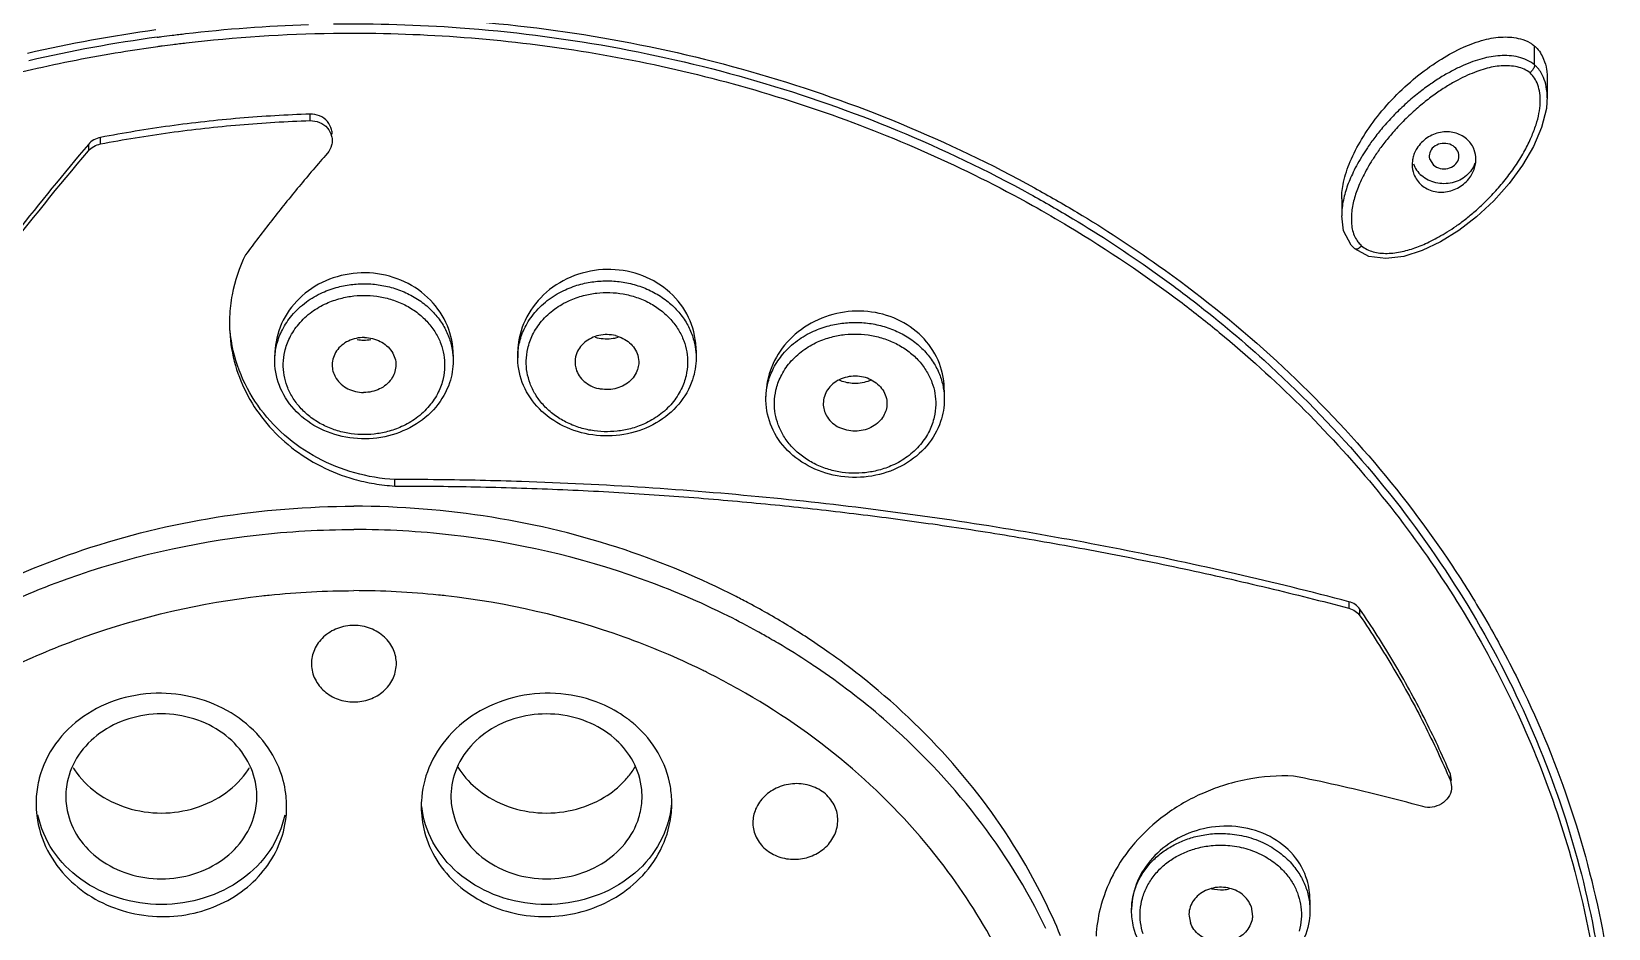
# Model space of a CAD drawing. Extents: x -1802 to -1505, y -7177 to -6757.
# Drawn here: x -1729.84 to -1692.71, y -6921.4 to -6900.28 of the extents above; entities that cross this region are included whole.
import ezdxf

# ---------------------------------------------------------------- set-up
doc = ezdxf.new("R2010")
doc.units = 0
doc.header["$LTSCALE"] = 5
doc.header["$MEASUREMENT"] = 0
doc.layers.add('DWG', color=7, linetype='CONTINUOUS')

msp = doc.modelspace()

# ---------------------------------------------------------------- linework, layer by layer
at = {"layer": 'DWG'}
for p, q in [((-1694.446, -6901.069), (-1694.446, -6900.626)), ((-1694.148, -6901.41), (-1694.148, -6901.845)), ((-1694.148, -6901.845), (-1694.148, -6901.808)), ((-1723.278, -6902.381), (-1723.278, -6902.228)), ((-1728.498, -6902.94), (-1728.498, -6903.094)), ((-1728.213, -6902.93), (-1728.213, -6902.777)), ((-1696.919, -6903.282), (-1696.825, -6903.43)), ((-1698.988, -6904.221), (-1698.988, -6904.624)), ((-1698.942, -6904.979), (-1698.988, -6904.624)), ((-1698.767, -6905.312), (-1698.942, -6904.979)), ((-1698.678, -6905.403), (-1698.767, -6905.312)), ((-1698.348, -6905.581), (-1698.678, -6905.403)), ((-1697.949, -6905.631), (-1698.348, -6905.581)), ((-1718.389, -6907.857), (-1718.389, -6907.966)), ((-1714.189, -6907.788), (-1714.189, -6907.966)), ((-1724.109, -6908.036), (-1724.109, -6907.902)), ((-1719.909, -6907.899), (-1719.909, -6908.034)), ((-1718.389, -6907.968), (-1718.389, -6907.964)), ((-1712.545, -6908.945), (-1712.545, -6908.865)), ((-1708.345, -6908.728), (-1708.345, -6908.943)), ((-1721.283, -6910.984), (-1721.283, -6910.832)), ((-1698.818, -6913.708), (-1698.818, -6913.861)), ((-1698.559, -6914.038), (-1698.559, -6913.885)), ((-1696.399, -6917.916), (-1696.429, -6917.765)), ((-1696.429, -6917.919), (-1696.429, -6917.765)), ((-1696.429, -6917.919), (-1696.399, -6918.069)), ((-1701.119, -6920.885), (-1701.087, -6921.121)), ((-1699.735, -6920.728), (-1699.735, -6920.977)), ((-1703.935, -6920.978), (-1703.935, -6920.96)), ((-1702.583, -6921.111), (-1702.551, -6921.271))]:
    msp.add_line(p, q, dxfattribs=at)
msp.add_lwpolyline([(-1694.148, -6901.807), (-1694.166, -6902.095), (-1694.281, -6902.541), (-1694.471, -6902.989), (-1694.728, -6903.431), (-1695.043, -6903.861), (-1695.407, -6904.27), (-1695.81, -6904.645), (-1696.233, -6904.969), (-1696.661, -6905.234), (-1697.09, -6905.44), (-1697.522, -6905.578), (-1697.949, -6905.631)], dxfattribs=at)
for points, start_tangent, end_tangent in [([(-1784.746, -6916.717), (-1784.127, -6909.017), (-1781.977, -6900.568), (-1778.335, -6892.513), (-1773.29, -6885.057), (-1766.962, -6878.385), (-1759.495, -6872.662), (-1751.065, -6868.035), (-1741.876, -6864.631), (-1732.169, -6862.551), (-1722.198, -6861.855), (-1712.229, -6862.564), (-1702.525, -6864.658), (-1693.342, -6868.074), (-1684.921, -6872.712), (-1677.464, -6878.446), (-1671.148, -6885.126), (-1666.116, -6892.589), (-1662.488, -6900.648), (-1660.352, -6909.1), (-1659.747, -6916.717)], (0.000108, 1), (0.000114, -1)), ([(-1783.66, -6906.704), (-1781.688, -6900.054), (-1777.934, -6892.236), (-1772.81, -6885.021), (-1766.441, -6878.587), (-1758.983, -6873.092), (-1750.621, -6868.67), (-1741.56, -6865.432), (-1732.024, -6863.457), (-1722.246, -6862.793)], (0.213985, 0.976837), (1, 0)), ([(-1660.864, -6906.568), (-1662.805, -6900.054), (-1666.559, -6892.236), (-1671.683, -6885.021), (-1678.052, -6878.587), (-1685.51, -6873.092), (-1693.872, -6868.67), (-1702.933, -6865.432), (-1712.469, -6863.457), (-1722.246, -6862.793)], (-0.216879, 0.976199), (-1, 0)), ([(-1670.129, -6901.434), (-1672.284, -6897.611), (-1677.416, -6890.834), (-1683.77, -6884.878), (-1691.174, -6879.906), (-1699.426, -6876.053), (-1708.3, -6873.424), (-1717.555, -6872.092), (-1726.938, -6872.092), (-1731.035, -6872.514)], (-0.449185, 0.893439), (-0.990997, -0.133888)), ([(-1730.93, -6873.51), (-1726.014, -6873.035), (-1720.99, -6872.938), (-1715.976, -6873.23), (-1711.013, -6873.908), (-1706.141, -6874.967), (-1701.398, -6876.399), (-1696.823, -6878.192), (-1692.453, -6880.332), (-1688.322, -6882.801), (-1684.465, -6885.579), (-1680.912, -6888.645), (-1677.692, -6891.973), (-1674.83, -6895.536), (-1672.35, -6899.307), (-1670.272, -6903.254), (-1668.612, -6907.346), (-1667.385, -6911.55), (-1666.826, -6914.31)], (0.990954, 0.134202), (0.165725, -0.986172)), ([(-1722.727, -6900.105), (-1719.746, -6900.193), (-1716.209, -6900.638), (-1712.76, -6901.449), (-1709.45, -6902.611), (-1706.326, -6904.11), (-1705.316, -6904.691)], (0.999902, 0.014005), (0.856883, -0.515511)), ([(-1722.253, -6899.929), (-1719.729, -6900.021), (-1716.168, -6900.469), (-1712.696, -6901.285), (-1709.363, -6902.456), (-1706.218, -6903.965), (-1705.221, -6904.539)], (1, 0.000182), (0.857253, -0.514895)), ([(-1726.908, -6900.245), (-1729.93, -6900.798)], (-0.990792, -0.135394), (-0.974504, -0.224371)), ([(-1726.877, -6900.416), (-1729.898, -6900.969)], (-0.990792, -0.135394), (-0.974373, -0.224937)), ([(-1726.877, -6900.416), (-1726.772, -6900.402)], (0.990792, 0.135394), (0.991208, 0.132315)), ([(-1726.772, -6900.402), (-1726.527, -6900.37)], (0.991208, 0.132315), (0.992144, 0.1251)), ([(-1726.527, -6900.37), (-1726.215, -6900.332)], (0.992144, 0.1251), (0.993259, 0.115918)), ([(-1726.215, -6900.332), (-1723.319, -6900.118)], (0.993259, 0.115918), (0.99951, 0.031287)), ([(-1726.198, -6900.55), (-1722.73, -6900.324)], (0.99327, 0.115819), (0.9999, 0.014154)), ([(-1722.73, -6900.324), (-1722.246, -6900.321)], (0.9999, 0.014154), (1, 0)), ([(-1722.246, -6900.321), (-1716.725, -6900.771), (-1711.312, -6902.134), (-1706.27, -6904.376), (-1705.411, -6904.873)], (1, 0), (0.857628, -0.514271)), ([(-1697.687, -6901.767), (-1697.172, -6901.306), (-1696.64, -6900.93), (-1696.121, -6900.654), (-1695.635, -6900.479), (-1695.188, -6900.412)], (0.706592, 0.707621), (0.99949, 0.031927)), ([(-1695.188, -6900.412), (-1694.779, -6900.456), (-1694.552, -6900.55)], (0.99949, 0.031927), (0.861733, -0.507362)), ([(-1729.838, -6901.178), (-1727.733, -6900.765), (-1726.863, -6900.634)], (0.97461, 0.223907), (0.990792, 0.135391)), ([(-1726.863, -6900.634), (-1726.759, -6900.62)], (0.990792, 0.135391), (0.991206, 0.132327)), ([(-1726.759, -6900.62), (-1726.513, -6900.588)], (0.991206, 0.132327), (0.992147, 0.125078)), ([(-1726.513, -6900.588), (-1726.198, -6900.55)], (0.992147, 0.125078), (0.99327, 0.115819)), ([(-1694.552, -6900.55), (-1694.491, -6900.59)], (0.861733, -0.507362), (0.809312, -0.587379)), ([(-1694.491, -6900.59), (-1694.446, -6900.626)], (0.809312, -0.587379), (0.75715, -0.653241)), ([(-1694.446, -6900.626), (-1694.416, -6900.653)], (0.75715, -0.653241), (0.716003, -0.698097)), ([(-1694.416, -6900.653), (-1694.232, -6900.934)], (0.716003, -0.698097), (0.378904, -0.925436)), ([(-1751.557, -6922.89), (-1750.76, -6919.247), (-1748.851, -6914.776), (-1745.993, -6910.672), (-1742.345, -6907.142), (-1738.029, -6904.27), (-1733.089, -6902.102), (-1729.838, -6901.178)], (0.131144, 0.991363), (0.97461, 0.223907)), ([(-1696.128, -6901.085), (-1696.372, -6901.202), (-1696.627, -6901.345), (-1696.892, -6901.518), (-1697.173, -6901.726), (-1697.463, -6901.971), (-1697.744, -6902.24), (-1697.996, -6902.514)], (-0.91483, -0.403838), (-0.6538, -0.756667)), ([(-1695.231, -6901.092), (-1695.419, -6901.116), (-1695.607, -6901.159), (-1695.807, -6901.225), (-1696.024, -6901.314), (-1696.255, -6901.427)], (-0.997627, -0.068853), (-0.884683, -0.466192)), ([(-1695.26, -6900.852), (-1695.472, -6900.876), (-1695.68, -6900.922), (-1695.897, -6900.992), (-1696.128, -6901.085)], (-0.998283, -0.058567), (-0.91483, -0.403838)), ([(-1695.041, -6900.853), (-1695.26, -6900.852)], (-0.997428, 0.071677), (-0.998283, -0.058567)), ([(-1694.853, -6901.117), (-1695.038, -6901.091), (-1695.231, -6901.092)], (-0.974718, 0.223439), (-0.997627, -0.068853)), ([(-1694.824, -6900.885), (-1695.041, -6900.853)], (-0.972549, 0.232697), (-0.997428, 0.071677)), ([(-1694.552, -6901.259), (-1694.691, -6901.171), (-1694.853, -6901.117)], (-0.757525, 0.652807), (-0.974718, 0.223439)), ([(-1694.625, -6900.954), (-1694.824, -6900.885)], (-0.903774, 0.42801), (-0.972549, 0.232697)), ([(-1694.446, -6901.07), (-1694.625, -6900.954)], (-0.757521, 0.65281), (-0.903774, 0.42801)), ([(-1694.497, -6901.192), (-1694.552, -6901.259)], (-0.567243, -0.82355), (-0.691493, -0.722384)), ([(-1694.446, -6901.07), (-1694.459, -6901.124), (-1694.497, -6901.192)], (0.000321, -1), (-0.567243, -0.82355)), ([(-1694.39, -6901.123), (-1694.446, -6901.07)], (-0.682505, 0.730881), (-0.756813, 0.653632)), ([(-1694.31, -6901.225), (-1694.39, -6901.123)], (-0.549417, 0.835548), (-0.682505, 0.730881)), ([(-1694.232, -6900.934), (-1694.165, -6901.178)], (0.378904, -0.925436), (0.156568, -0.987667)), ([(-1694.165, -6901.178), (-1694.15, -6901.317)], (0.156568, -0.987667), (0.056071, -0.998427)), ([(-1696.255, -6901.427), (-1696.498, -6901.565), (-1696.752, -6901.732), (-1697.021, -6901.933), (-1697.301, -6902.171), (-1697.572, -6902.432)], (-0.884683, -0.466192), (-0.697695, -0.716395)), ([(-1694.448, -6901.38), (-1694.552, -6901.259)], (-0.546152, 0.837686), (-0.756798, 0.653649)), ([(-1694.313, -6901.959), (-1694.325, -6901.731), (-1694.372, -6901.535), (-1694.448, -6901.38)], (0.032715, 0.999465), (-0.546152, 0.837686)), ([(-1694.218, -6901.413), (-1694.31, -6901.225)], (-0.338674, 0.940904), (-0.549417, 0.835548)), ([(-1694.148, -6901.808), (-1694.162, -6901.639), (-1694.218, -6901.413)], (-0.023873, 0.999715), (-0.338674, 0.940904)), ([(-1694.15, -6901.317), (-1694.148, -6901.41)], (0.056071, -0.998427), (-0.002481, -0.999997)), ([(-1698.148, -6902.285), (-1697.687, -6901.767)], (0.617893, 0.786262), (0.706592, 0.707621)), ([(-1723.278, -6902.228), (-1724.935, -6902.325), (-1726.582, -6902.508), (-1728.213, -6902.777)], (-0.999476, -0.032357), (-0.982106, -0.188329)), ([(-1722.772, -6902.593), (-1722.871, -6902.402), (-1723.054, -6902.27), (-1723.278, -6902.228)], (-0.240987, 0.970528), (-0.999476, -0.032357)), ([(-1698.519, -6902.823), (-1698.148, -6902.285)], (0.51486, 0.857274), (0.617893, 0.786262)), ([(-1694.412, -6902.477), (-1694.342, -6902.21), (-1694.313, -6901.959)], (0.306734, 0.951795), (0.032715, 0.999465)), ([(-1728.213, -6902.93), (-1726.582, -6902.661), (-1724.935, -6902.478), (-1723.278, -6902.381)], (0.982106, 0.188329), (0.999476, 0.032357)), ([(-1723.278, -6902.381), (-1723.055, -6902.423), (-1722.871, -6902.555), (-1722.772, -6902.746), (-1722.759, -6902.852)], (0.999476, 0.032357), (0.000339, -1)), ([(-1722.759, -6902.699), (-1722.772, -6902.593)], (-0.000125, 1), (-0.240987, 0.970528)), ([(-1697.996, -6902.514), (-1698.21, -6902.778), (-1698.384, -6903.02), (-1698.506, -6903.21)], (-0.6538, -0.756667), (-0.520575, -0.853816)), ([(-1697.815, -6902.698), (-1698.022, -6902.954), (-1698.189, -6903.188)], (-0.651691, -0.758485), (-0.556945, -0.830549)), ([(-1697.915, -6905.506), (-1697.739, -6905.493), (-1697.563, -6905.463), (-1697.39, -6905.419), (-1697.222, -6905.363), (-1697.055, -6905.295), (-1696.882, -6905.214), (-1696.699, -6905.117), (-1696.503, -6905.001), (-1696.293, -6904.863), (-1696.074, -6904.701), (-1695.846, -6904.514), (-1695.608, -6904.294), (-1695.359, -6904.034), (-1695.11, -6903.738), (-1694.875, -6903.414), (-1694.675, -6903.082), (-1694.521, -6902.766), (-1694.412, -6902.477)], (0.999772, 0.021371), (0.306734, 0.951795)), ([(-1697.572, -6902.432), (-1697.815, -6902.698)], (-0.697695, -0.716395), (-0.651691, -0.758485)), ([(-1696.329, -6902.667), (-1696.663, -6902.658), (-1696.979, -6902.788)], (-0.969206, 0.246253), (-0.828222, -0.5604)), ([(-1696.185, -6902.72), (-1696.329, -6902.667)], (-0.894502, 0.447065), (-0.969206, 0.246253)), ([(-1728.498, -6902.94), (-1730.194, -6905.021), (-1731.792, -6907.146), (-1733.289, -6909.314), (-1734.684, -6911.523), (-1734.848, -6911.797)], (-0.646668, -0.762772), (-0.511577, -0.859237)), ([(-1728.213, -6902.777), (-1728.371, -6902.835), (-1728.498, -6902.94)], (-0.982106, -0.188329), (-0.646668, -0.762772)), ([(-1728.498, -6903.094), (-1728.371, -6902.988), (-1728.213, -6902.93)], (0.646737, 0.762713), (0.982106, 0.188329)), ([(-1722.772, -6902.959), (-1722.872, -6903.15)], (-0.241136, -0.970491), (-0.658405, -0.752664)), ([(-1722.759, -6902.852), (-1722.772, -6902.959)], (0.000339, -1), (-0.241136, -0.970491)), ([(-1698.787, -6903.344), (-1698.519, -6902.823)], (0.389923, 0.920847), (0.51486, 0.857274)), ([(-1697.216, -6903.034), (-1697.278, -6903.155)], (-0.528116, -0.849172), (-0.369779, -0.92912)), ([(-1696.979, -6902.788), (-1697.216, -6903.034)], (-0.828222, -0.5604), (-0.528116, -0.849172)), ([(-1696.668, -6902.926), (-1696.825, -6903.004), (-1696.915, -6903.139), (-1696.919, -6903.282)], (-0.974145, -0.225922), (0.244298, -0.9697)), ([(-1696.331, -6903.004), (-1696.488, -6902.926), (-1696.668, -6902.926)], (-0.757141, 0.653252), (-0.974145, -0.225922)), ([(-1696.24, -6903.294), (-1696.241, -6903.139), (-1696.331, -6903.004)], (0.290103, 0.956995), (-0.757141, 0.653252)), ([(-1696.048, -6902.811), (-1696.185, -6902.72)], (-0.757141, 0.653252), (-0.894502, 0.447065)), ([(-1695.879, -6903.042), (-1696.048, -6902.811)], (-0.39274, 0.91965), (-0.757141, 0.653252)), ([(-1695.829, -6903.294), (-1695.87, -6903.065), (-1695.879, -6903.042)], (-0.000887, 1), (-0.39274, 0.91965)), ([(-1739.25, -6921.039), (-1738.5, -6919.16), (-1737.671, -6917.287), (-1736.769, -6915.433), (-1735.802, -6913.61), (-1734.755, -6911.793), (-1733.575, -6909.904), (-1732.198, -6907.869), (-1730.54, -6905.619), (-1728.498, -6903.094)], (0.353626, 0.935387), (0.646737, 0.762713)), ([(-1722.872, -6903.15), (-1723.539, -6903.933), (-1724.181, -6904.73), (-1724.798, -6905.541)], (-0.658405, -0.752664), (-0.594536, -0.804069)), ([(-1698.945, -6903.833), (-1698.787, -6903.344)], (0.208515, 0.978019), (0.389923, 0.920847)), ([(-1698.506, -6903.21), (-1698.525, -6903.243), (-1698.642, -6903.449)], (-0.520575, -0.853816), (-0.469837, -0.882753)), ([(-1698.324, -6903.402), (-1698.436, -6903.601)], (-0.511776, -0.859119), (-0.467957, -0.883751)), ([(-1698.189, -6903.188), (-1698.324, -6903.402)], (-0.556945, -0.830549), (-0.511776, -0.859119)), ([(-1697.324, -6903.341), (-1697.328, -6903.415)], (-0.109472, -0.99399), (0.001063, -0.999999)), ([(-1697.328, -6903.415), (-1697.286, -6903.646), (-1697.109, -6903.898)], (0.001063, -0.999999), (0.757141, -0.653252)), ([(-1697.311, -6903.261), (-1697.324, -6903.341)], (-0.22514, -0.974326), (-0.109472, -0.99399)), ([(-1697.278, -6903.155), (-1697.311, -6903.261)], (-0.369779, -0.92912), (-0.22514, -0.974326)), ([(-1697.3, -6903.395), (-1697.109, -6903.675)], (0.312548, -0.949902), (0.757141, -0.653252)), ([(-1697.109, -6903.898), (-1696.83, -6904.041), (-1696.5, -6904.052), (-1696.187, -6903.926), (-1695.946, -6903.685), (-1695.844, -6903.437)], (0.757141, -0.653252), (0.209537, 0.977801)), ([(-1696.825, -6903.43), (-1696.668, -6903.508), (-1696.488, -6903.508), (-1696.331, -6903.43), (-1696.24, -6903.294)], (0.757141, -0.653252), (0.290103, 0.956995)), ([(-1695.854, -6903.385), (-1696.048, -6903.675), (-1696.384, -6903.843), (-1696.773, -6903.843)], (-0.294208, -0.955741), (-0.973856, 0.227167)), ([(-1695.844, -6903.437), (-1695.833, -6903.375)], (0.209537, 0.977801), (0.119757, 0.992803)), ([(-1695.833, -6903.375), (-1695.829, -6903.294)], (0.119757, 0.992803), (-0.000887, 1)), ([(-1698.642, -6903.449), (-1698.737, -6903.639), (-1698.815, -6903.816), (-1698.878, -6903.989), (-1698.929, -6904.163), (-1698.965, -6904.342), (-1698.986, -6904.525), (-1698.988, -6904.62)], (-0.469837, -0.882753), (-0.000163, -1)), ([(-1698.436, -6903.601), (-1698.527, -6903.783), (-1698.6, -6903.952), (-1698.659, -6904.115), (-1698.706, -6904.276), (-1698.74, -6904.441)], (-0.467957, -0.883751), (-0.156983, -0.987601)), ([(-1696.773, -6903.843), (-1697.109, -6903.675)], (-0.973856, 0.227167), (-0.757141, 0.653252)), ([(-1698.988, -6904.221), (-1698.945, -6903.833)], (0.000134, 1), (0.208515, 0.978019)), ([(-1705.221, -6904.539), (-1703.307, -6905.79), (-1700.672, -6907.904), (-1698.351, -6910.277), (-1696.379, -6912.874), (-1695.629, -6914.078)], (0.857253, -0.514895), (0.503989, -0.86371)), ([(-1698.74, -6904.441), (-1698.758, -6904.608), (-1698.758, -6904.774)], (-0.156983, -0.987601), (0.057572, -0.998341)), ([(-1705.411, -6904.873), (-1702.747, -6906.674)], (0.857628, -0.514271), (0.796175, -0.605067)), ([(-1705.316, -6904.691), (-1703.434, -6905.923), (-1702.568, -6906.562)], (0.856883, -0.515511), (0.793151, -0.609026)), ([(-1698.758, -6904.774), (-1698.738, -6904.934)], (0.057572, -0.998341), (0.201434, -0.979502)), ([(-1698.738, -6904.934), (-1698.693, -6905.082), (-1698.622, -6905.212)], (0.201434, -0.979502), (0.573753, -0.819028)), ([(-1698.622, -6905.212), (-1698.555, -6905.293)], (0.573753, -0.819028), (0.700809, -0.713349)), ([(-1698.555, -6905.293), (-1698.519, -6905.327)], (0.700809, -0.713349), (0.757292, -0.653077)), ([(-1724.798, -6905.541), (-1725.114, -6906.482), (-1725.174, -6907.001)], (-0.442959, -0.896542), (-0.041676, -0.999131)), ([(-1698.674, -6905.394), (-1698.601, -6905.392), (-1698.519, -6905.327)], (0.916992, -0.398905), (0.704571, 0.709634)), ([(-1698.519, -6905.327), (-1698.39, -6905.413)], (0.757127, -0.653267), (0.889535, -0.456866)), ([(-1698.39, -6905.413), (-1698.247, -6905.469), (-1698.086, -6905.499), (-1697.915, -6905.506)], (0.889535, -0.456866), (0.999772, 0.021371)), ([(-1719.911, -6907.814), (-1720.081, -6907.132), (-1720.511, -6906.544), (-1721.139, -6906.139), (-1721.882, -6905.968), (-1722.641, -6906.055), (-1723.318, -6906.387), (-1723.821, -6906.924), (-1724.081, -6907.588), (-1724.109, -6907.906)], (-0.048162, 0.99884), (0.002537, -0.999997)), ([(-1714.189, -6907.789), (-1714.197, -6907.621), (-1714.407, -6906.933), (-1714.874, -6906.369), (-1715.532, -6906.004), (-1716.292, -6905.886), (-1717.053, -6906.031), (-1717.712, -6906.422), (-1718.177, -6907.004), (-1718.38, -6907.675)], (0.001435, 0.999999), (-0.101816, -0.994803)), ([(-1723.708, -6906.969), (-1723.367, -6906.651), (-1722.987, -6906.43), (-1722.621, -6906.3), (-1722.275, -6906.236), (-1721.936, -6906.223), (-1721.587, -6906.259), (-1721.237, -6906.349), (-1720.903, -6906.494), (-1720.601, -6906.689), (-1720.346, -6906.928), (-1720.147, -6907.196), (-1720.01, -6907.48), (-1719.932, -6907.768), (-1719.909, -6908.033)], (0.644127, 0.764918), (0.000732, -1)), ([(-1717.988, -6906.901), (-1717.647, -6906.583), (-1717.267, -6906.362), (-1716.901, -6906.232), (-1716.555, -6906.168), (-1716.216, -6906.155), (-1715.867, -6906.191), (-1715.517, -6906.281), (-1715.183, -6906.426), (-1714.881, -6906.622), (-1714.626, -6906.86), (-1714.427, -6907.128), (-1714.29, -6907.412), (-1714.212, -6907.7), (-1714.189, -6907.965)], (0.644127, 0.764918), (0.000732, -1)), ([(-1723.547, -6907.171), (-1723.238, -6906.884), (-1722.894, -6906.684), (-1722.563, -6906.567), (-1722.25, -6906.509), (-1721.943, -6906.497), (-1721.627, -6906.529), (-1721.311, -6906.61), (-1721.008, -6906.741), (-1720.735, -6906.919), (-1720.505, -6907.134), (-1720.325, -6907.377), (-1720.2, -6907.633), (-1720.13, -6907.894), (-1720.11, -6908.164)], (0.644127, 0.764918), (-0.020434, -0.999791)), ([(-1717.827, -6907.103), (-1717.518, -6906.816), (-1717.174, -6906.616), (-1716.843, -6906.499), (-1716.53, -6906.441), (-1716.223, -6906.429), (-1715.907, -6906.461), (-1715.591, -6906.542), (-1715.288, -6906.673), (-1715.015, -6906.851), (-1714.785, -6907.066), (-1714.605, -6907.309), (-1714.48, -6907.565), (-1714.41, -6907.826), (-1714.39, -6908.096)], (0.644127, 0.764918), (-0.020434, -0.999791)), ([(-1702.747, -6906.674), (-1701.869, -6907.369), (-1698.234, -6910.988), (-1695.399, -6915.224), (-1693.549, -6919.877), (-1692.935, -6922.9)], (0.796175, -0.605067), (0.130645, -0.991429)), ([(-1702.568, -6906.562), (-1700.816, -6908.023), (-1698.512, -6910.38), (-1696.553, -6912.96), (-1694.969, -6915.724), (-1693.782, -6918.634), (-1693.011, -6921.645), (-1692.817, -6922.9)], (0.793151, -0.609026), (0.124074, -0.992273)), ([(-1725.174, -6907.001), (-1725.177, -6907.157)], (-0.041676, -0.999131), (0.001918, -0.999998)), ([(-1724.058, -6907.636), (-1723.932, -6907.305), (-1723.708, -6906.969)], (0.252254, 0.967661), (0.644127, 0.764918)), ([(-1718.343, -6907.588), (-1718.217, -6907.247), (-1717.988, -6906.901)], (0.239896, 0.970799), (0.644127, 0.764918)), ([(-1718.153, -6907.747), (-1718.039, -6907.428), (-1717.827, -6907.103)], (0.22438, 0.974502), (0.644127, 0.764918)), ([(-1708.345, -6908.728), (-1708.35, -6908.592), (-1708.529, -6907.944), (-1708.94, -6907.4), (-1709.533, -6907.028), (-1710.237, -6906.869), (-1710.968, -6906.944), (-1711.637, -6907.247), (-1712.161, -6907.74), (-1712.466, -6908.339), (-1712.545, -6908.866)], (0.000459, 1), (-0.000048, -1)), ([(-1712.144, -6907.878), (-1711.803, -6907.56), (-1711.423, -6907.339), (-1711.057, -6907.21), (-1710.711, -6907.146), (-1710.372, -6907.132), (-1710.023, -6907.168), (-1709.673, -6907.258), (-1709.339, -6907.403), (-1709.037, -6907.599), (-1708.782, -6907.837), (-1708.583, -6908.105), (-1708.446, -6908.389), (-1708.368, -6908.677), (-1708.345, -6908.942)], (0.644127, 0.764918), (0.000732, -1)), ([(-1725.177, -6907.157), (-1725.171, -6907.351), (-1725.036, -6908.144), (-1724.742, -6908.863), (-1724.3, -6909.511), (-1723.717, -6910.074), (-1723.021, -6910.518), (-1722.246, -6910.821)], (0.001918, -0.999998), (0.961736, -0.273978)), ([(-1721.283, -6910.832), (-1722.227, -6910.674), (-1723.104, -6910.323), (-1723.885, -6909.783), (-1724.512, -6909.084), (-1724.948, -6908.257), (-1725.162, -6907.325)], (-0.998278, 0.058663), (-0.091899, 0.995768)), ([(-1723.873, -6907.815), (-1723.759, -6907.496), (-1723.547, -6907.171)], (0.22438, 0.974502), (0.644127, 0.764918)), ([(-1722.001, -6907.488), (-1722.377, -6907.571), (-1722.655, -6907.805), (-1722.759, -6908.128), (-1722.758, -6908.172)], (-0.999954, 0.009566), (0.070423, -0.997517)), ([(-1722.001, -6907.488), (-1721.627, -6907.578), (-1721.356, -6907.817), (-1721.259, -6908.142), (-1721.261, -6908.172)], (0.999954, -0.009566), (-0.069792, -0.997562)), ([(-1716.088, -6907.443), (-1716.477, -6907.44), (-1716.815, -6907.605), (-1717.012, -6907.893), (-1717.037, -6908.106)], (-0.97239, 0.23336), (0.067438, -0.997723)), ([(-1716.514, -6907.499), (-1716.559, -6907.487)], (-0.97239, 0.23336), (-0.959548, 0.281545)), ([(-1716.142, -6907.514), (-1716.514, -6907.499)], (-0.988334, -0.152303), (-0.97239, 0.23336)), ([(-1716.026, -6907.489), (-1716.142, -6907.514)], (-0.961474, -0.274895), (-0.988334, -0.152303)), ([(-1716.088, -6907.443), (-1715.754, -6907.614), (-1715.563, -6907.905), (-1715.541, -6908.106)], (0.97239, -0.23336), (-0.06773, -0.997704)), ([(-1711.982, -6908.08), (-1711.673, -6907.793), (-1711.33, -6907.593), (-1710.999, -6907.476), (-1710.686, -6907.418), (-1710.379, -6907.406), (-1710.063, -6907.438), (-1709.747, -6907.52), (-1709.444, -6907.651), (-1709.171, -6907.828), (-1708.94, -6908.043), (-1708.761, -6908.286), (-1708.636, -6908.543), (-1708.566, -6908.803), (-1708.546, -6909.073)], (0.644127, 0.764918), (-0.020434, -0.999791)), ([(-1724.109, -6908.032), (-1724.107, -6907.941), (-1724.058, -6907.636)], (0.001164, 0.999999), (0.252254, 0.967661)), ([(-1723.818, -6908.636), (-1723.889, -6908.376), (-1723.909, -6908.106), (-1723.873, -6907.815)], (-0.348884, 0.937166), (0.22438, 0.974502)), ([(-1722.019, -6907.555), (-1722.17, -6907.542)], (-0.999954, 0.009566), (-0.986096, 0.166178)), ([(-1721.848, -6907.542), (-1722.019, -6907.555)], (-0.986046, -0.16647), (-0.999954, 0.009566)), ([(-1719.909, -6907.901), (-1719.911, -6907.814)], (0.001407, 0.999999), (-0.048162, 0.99884)), ([(-1718.389, -6907.964), (-1718.388, -6907.9), (-1718.343, -6907.588)], (0.001151, 0.999999), (0.239896, 0.970799)), ([(-1718.38, -6907.675), (-1718.389, -6907.86)], (-0.101816, -0.994803), (0.002324, -0.999997)), ([(-1718.098, -6908.568), (-1718.169, -6908.308), (-1718.189, -6908.038), (-1718.153, -6907.747)], (-0.348884, 0.937166), (0.22438, 0.974502)), ([(-1712.541, -6908.831), (-1712.49, -6908.531), (-1712.364, -6908.206), (-1712.144, -6907.878)], (0.071842, 0.997416), (0.644127, 0.764918)), ([(-1724.106, -6908.144), (-1724.109, -6908.032)], (-0.068703, 0.997637), (0.001914, 0.999998)), ([(-1720.849, -6909.567), (-1721.522, -6909.823), (-1722.253, -6909.861), (-1722.954, -6909.677), (-1723.539, -6909.295), (-1723.938, -6908.762), (-1724.106, -6908.144)], (-0.864553, -0.502542), (-0.068703, 0.997637)), ([(-1722.758, -6908.172), (-1722.663, -6908.452), (-1722.392, -6908.692), (-1722.018, -6908.782)], (0.070423, -0.997517), (0.999954, -0.009566)), ([(-1721.261, -6908.172), (-1721.364, -6908.465), (-1721.642, -6908.699), (-1722.018, -6908.782)], (-0.069792, -0.997562), (-0.999954, 0.009566)), ([(-1720.11, -6908.164), (-1720.146, -6908.454)], (-0.020434, -0.999791), (-0.22438, -0.974502)), ([(-1719.909, -6908.036), (-1719.995, -6908.554)], (-0.001914, -0.999998), (-0.318832, -0.947811)), ([(-1718.386, -6908.076), (-1718.389, -6907.964)], (-0.068703, 0.997637), (0.001914, 0.999998)), ([(-1715.129, -6909.499), (-1715.802, -6909.755), (-1716.533, -6909.793), (-1717.234, -6909.609), (-1717.819, -6909.227), (-1718.218, -6908.694), (-1718.386, -6908.076)], (-0.864553, -0.502542), (-0.068703, 0.997637)), ([(-1717.037, -6908.106), (-1717.016, -6908.228), (-1716.825, -6908.52), (-1716.49, -6908.69)], (0.067438, -0.997723), (0.97239, -0.23336)), ([(-1715.541, -6908.106), (-1715.567, -6908.24), (-1715.764, -6908.529), (-1716.102, -6908.693), (-1716.49, -6908.69)], (-0.06773, -0.997704), (-0.97239, 0.23336)), ([(-1714.39, -6908.096), (-1714.426, -6908.386)], (-0.020434, -0.999791), (-0.22438, -0.974502)), ([(-1714.189, -6907.968), (-1714.275, -6908.486)], (-0.001914, -0.999998), (-0.318832, -0.947811)), ([(-1712.309, -6908.725), (-1712.195, -6908.406), (-1711.982, -6908.08)], (0.22438, 0.974502), (0.644127, 0.764918)), ([(-1720.781, -6909.386), (-1721.125, -6909.586), (-1721.456, -6909.703), (-1721.769, -6909.761), (-1722.076, -6909.773), (-1722.391, -6909.741), (-1722.708, -6909.659), (-1723.01, -6909.528), (-1723.283, -6909.351), (-1723.514, -6909.136), (-1723.694, -6908.893), (-1723.818, -6908.636)], (-0.807173, -0.590316), (-0.348884, 0.937166)), ([(-1719.995, -6908.554), (-1720.319, -6909.126)], (-0.318832, -0.947811), (-0.644127, -0.764918)), ([(-1720.146, -6908.454), (-1720.259, -6908.773)], (-0.22438, -0.974502), (-0.44017, -0.897914)), ([(-1715.061, -6909.318), (-1715.405, -6909.518), (-1715.736, -6909.635), (-1716.049, -6909.693), (-1716.356, -6909.705), (-1716.671, -6909.673), (-1716.988, -6909.591), (-1717.29, -6909.46), (-1717.563, -6909.283), (-1717.794, -6909.068), (-1717.974, -6908.825), (-1718.098, -6908.568)], (-0.807173, -0.590316), (-0.348884, 0.937166)), ([(-1714.275, -6908.486), (-1714.599, -6909.058)], (-0.318832, -0.947811), (-0.644127, -0.764918)), ([(-1714.426, -6908.386), (-1714.539, -6908.705)], (-0.22438, -0.974502), (-0.44017, -0.897914)), ([(-1710.067, -6908.485), (-1710.441, -6908.397), (-1710.817, -6908.482), (-1711.093, -6908.718), (-1711.195, -6909.041), (-1711.194, -6909.081)], (-0.892992, 0.450073), (0.06939, -0.99759)), ([(-1710.512, -6908.567), (-1710.822, -6908.491)], (-0.997561, 0.069801), (-0.916145, 0.400848)), ([(-1710.145, -6908.521), (-1710.512, -6908.567)], (-0.948449, -0.316929), (-0.997561, 0.069801)), ([(-1710.074, -6908.494), (-1710.145, -6908.521)], (-0.918791, -0.394745), (-0.948449, -0.316929)), ([(-1710.067, -6908.485), (-1709.794, -6908.723), (-1709.695, -6909.047), (-1709.697, -6909.081)], (0.892992, -0.450073), (-0.070303, -0.997526)), ([(-1720.259, -6908.773), (-1720.472, -6909.098)], (-0.44017, -0.897914), (-0.644127, -0.764918)), ([(-1714.539, -6908.705), (-1714.752, -6909.03)], (-0.44017, -0.897914), (-0.644127, -0.764918)), ([(-1712.545, -6908.941), (-1712.541, -6908.831)], (0.001181, 0.999999), (0.071842, 0.997416)), ([(-1712.541, -6909.054), (-1712.545, -6908.941)], (-0.068703, 0.997637), (0.001914, 0.999998)), ([(-1712.254, -6909.545), (-1712.325, -6909.285), (-1712.345, -6909.015), (-1712.309, -6908.725)], (-0.348884, 0.937166), (0.22438, 0.974502)), ([(-1708.345, -6908.945), (-1708.431, -6909.463)], (-0.001914, -0.999998), (-0.318832, -0.947811)), ([(-1720.319, -6909.126), (-1720.849, -6909.567)], (-0.644127, -0.764918), (-0.864553, -0.502542)), ([(-1720.472, -6909.098), (-1720.781, -6909.386)], (-0.644127, -0.764918), (-0.807173, -0.590316)), ([(-1714.599, -6909.058), (-1715.129, -6909.499)], (-0.644127, -0.764918), (-0.864553, -0.502542)), ([(-1714.752, -6909.03), (-1715.061, -6909.318)], (-0.644127, -0.764918), (-0.807173, -0.590316)), ([(-1709.285, -6910.476), (-1709.957, -6910.732), (-1710.689, -6910.77), (-1711.39, -6910.586), (-1711.975, -6910.204), (-1712.374, -6909.672), (-1712.541, -6909.054)], (-0.864553, -0.502542), (-0.068703, 0.997637)), ([(-1711.194, -6909.081), (-1711.097, -6909.365), (-1710.824, -6909.603)], (0.06939, -0.99759), (0.892992, -0.450073)), ([(-1709.697, -6909.081), (-1709.798, -6909.37), (-1710.074, -6909.606), (-1710.449, -6909.691), (-1710.824, -6909.603)], (-0.070303, -0.997526), (-0.892992, 0.450073)), ([(-1708.582, -6909.363), (-1708.695, -6909.682)], (-0.22438, -0.974502), (-0.44017, -0.897914)), ([(-1708.546, -6909.073), (-1708.582, -6909.363)], (-0.020434, -0.999791), (-0.22438, -0.974502)), ([(-1709.217, -6910.295), (-1709.561, -6910.495), (-1709.892, -6910.612), (-1710.205, -6910.67), (-1710.512, -6910.682), (-1710.827, -6910.65), (-1711.144, -6910.568), (-1711.446, -6910.437), (-1711.719, -6910.26), (-1711.95, -6910.045), (-1712.13, -6909.802), (-1712.254, -6909.545)], (-0.807173, -0.590316), (-0.348884, 0.937166)), ([(-1708.695, -6909.682), (-1708.908, -6910.008)], (-0.44017, -0.897914), (-0.644127, -0.764918)), ([(-1708.431, -6909.463), (-1708.755, -6910.035)], (-0.318832, -0.947811), (-0.644127, -0.764918)), ([(-1708.755, -6910.035), (-1709.285, -6910.476)], (-0.644127, -0.764918), (-0.864553, -0.502542)), ([(-1708.908, -6910.008), (-1709.217, -6910.295)], (-0.644127, -0.764918), (-0.807173, -0.590316)), ([(-1722.246, -6910.821), (-1721.771, -6910.928), (-1721.283, -6910.984)], (0.961736, -0.273978), (0.998278, -0.058662)), ([(-1720.242, -6910.837), (-1721.283, -6910.832)], (-0.999941, 0.010884), (-1, -0.000744)), ([(-1698.818, -6913.708), (-1701.492, -6913.049), (-1704.204, -6912.473), (-1706.951, -6911.981), (-1709.728, -6911.574), (-1712.538, -6911.254), (-1715.389, -6911.022), (-1718.3, -6910.879), (-1720.242, -6910.837)], (-0.966966, 0.254905), (-0.999941, 0.010884)), ([(-1721.283, -6910.984), (-1720.245, -6910.989)], (1, 0.000741), (0.999941, -0.010854)), ([(-1720.245, -6910.989), (-1719.386, -6911.003), (-1717.45, -6911.063), (-1715.526, -6911.165), (-1713.663, -6911.304), (-1711.885, -6911.473), (-1710.148, -6911.673), (-1708.399, -6911.91), (-1706.589, -6912.193), (-1704.677, -6912.534), (-1702.7, -6912.934), (-1700.722, -6913.382), (-1698.818, -6913.861)], (0.999941, -0.010854), (0.966932, -0.255034)), ([(-1731.246, -6913.586), (-1728.63, -6912.49), (-1725.493, -6911.72), (-1722.246, -6911.461)], (0.890626, 0.454738), (1, 0)), ([(-1713.247, -6913.586), (-1715.863, -6912.49), (-1719, -6911.72), (-1722.246, -6911.461)], (-0.890626, 0.454738), (-1, 0)), ([(-1731.05, -6914.042), (-1728.995, -6913.167), (-1724.548, -6912.139), (-1722.246, -6912.009)], (0.895264, 0.445536), (1, 0)), ([(-1713.43, -6914.048), (-1715.498, -6913.167), (-1719.945, -6912.139), (-1722.246, -6912.009)], (-0.894913, 0.446241), (-1, 0)), ([(-1724.239, -6913.551), (-1722.246, -6913.448)], (0.994605, 0.103735), (1, 0)), ([(-1720.254, -6913.551), (-1722.246, -6913.448)], (-0.994605, 0.103735), (-1, 0)), ([(-1728.6, -6914.538), (-1724.414, -6913.57)], (0.941581, 0.336785), (0.993608, 0.112883)), ([(-1724.414, -6913.57), (-1724.239, -6913.551)], (0.993608, 0.112883), (0.994605, 0.103735)), ([(-1720.079, -6913.57), (-1720.254, -6913.551)], (-0.993608, 0.112883), (-0.994605, 0.103735)), ([(-1715.886, -6914.541), (-1720.079, -6913.57)], (-0.941457, 0.337134), (-0.993608, 0.112883)), ([(-1712.944, -6913.744), (-1713.247, -6913.586)], (-0.882028, 0.471197), (-0.890626, 0.454738)), ([(-1711.973, -6914.302), (-1712.944, -6913.744)], (-0.851236, 0.524783), (-0.882028, 0.471197)), ([(-1698.559, -6913.885), (-1698.67, -6913.775), (-1698.818, -6913.708)], (-0.564317, 0.825558), (-0.966966, 0.254905)), ([(-1712.746, -6914.408), (-1713.43, -6914.048)], (-0.875471, 0.483271), (-0.894913, 0.446241)), ([(-1698.818, -6913.861), (-1698.67, -6913.928), (-1698.559, -6914.038)], (0.966932, -0.255034), (0.564317, -0.825558)), ([(-1696.429, -6917.765), (-1697.048, -6916.436), (-1697.759, -6915.141), (-1698.559, -6913.885)], (-0.391349, 0.920242), (-0.564317, 0.825558)), ([(-1698.559, -6914.038), (-1697.759, -6915.294), (-1697.048, -6916.589), (-1696.429, -6917.919)], (0.564317, -0.825558), (0.391349, -0.920242)), ([(-1695.629, -6914.078), (-1694.784, -6915.657), (-1693.59, -6918.586), (-1692.813, -6921.618), (-1692.466, -6924.708)], (0.503989, -0.86371), (0.041994, -0.999118)), ([(-1728.755, -6914.594), (-1728.6, -6914.538)], (0.938477, 0.345343), (0.941581, 0.336785)), ([(-1722.246, -6914.266), (-1722.633, -6914.336), (-1722.963, -6914.539), (-1723.178, -6914.84), (-1723.246, -6915.168)], (-1, 0), (-0.000528, -1)), ([(-1721.246, -6915.168), (-1721.313, -6914.844), (-1721.527, -6914.541), (-1721.858, -6914.337), (-1722.246, -6914.266)], (-0.000534, 1), (-1, 0)), ([(-1714.051, -6915.315), (-1715.886, -6914.541)], (-0.897907, 0.440186), (-0.941457, 0.337134)), ([(-1712.26, -6914.686), (-1712.45, -6914.575), (-1712.746, -6914.408)], (-0.860259, 0.509857), (-0.875471, 0.483271)), ([(-1711.054, -6914.909), (-1711.973, -6914.302)], (-0.816858, 0.576839), (-0.851236, 0.524783)), ([(-1730.442, -6915.315), (-1728.755, -6914.594)], (0.897907, 0.440186), (0.938477, 0.345343)), ([(-1711.512, -6915.154), (-1712.26, -6914.686)], (-0.834113, 0.551593), (-0.860259, 0.509857)), ([(-1705.608, -6921.572), (-1706.428, -6919.911), (-1708.145, -6917.519), (-1710.342, -6915.44), (-1711.054, -6914.909)], (-0.38304, 0.923732), (-0.816858, 0.576839)), ([(-1723.246, -6915.168), (-1723.246, -6915.192), (-1723.16, -6915.534), (-1722.942, -6915.815), (-1722.621, -6916.004), (-1722.246, -6916.069)], (-0.000528, -1), (1, 0)), ([(-1722.246, -6916.069), (-1721.872, -6916.003), (-1721.55, -6915.814), (-1721.333, -6915.534), (-1721.247, -6915.194), (-1721.246, -6915.168)], (1, 0), (-0.000534, 1)), ([(-1713.945, -6915.368), (-1714.051, -6915.315)], (-0.894909, 0.446249), (-0.897907, 0.440186)), ([(-1711.355, -6915.259), (-1711.512, -6915.154)], (-0.828177, 0.560466), (-0.834113, 0.551593)), ([(-1705.954, -6921.402), (-1707.585, -6918.772), (-1709.777, -6916.466), (-1711.355, -6915.259)], (-0.432711, 0.901532), (-0.828177, 0.560466)), ([(-1707.128, -6921.851), (-1708.442, -6919.815), (-1710.506, -6917.644), (-1713.023, -6915.863), (-1713.945, -6915.368)], (-0.465994, 0.884788), (-0.894909, 0.446249)), ([(-1726.781, -6915.864), (-1727.75, -6915.998), (-1728.616, -6916.413), (-1729.274, -6917.058), (-1729.655, -6917.865)], (-0.999929, 0.011902), (-0.252531, -0.967589)), ([(-1723.98, -6917.702), (-1724.391, -6916.98), (-1725.042, -6916.39), (-1725.871, -6916.003), (-1726.781, -6915.864)], (-0.34599, 0.938238), (-0.999929, 0.011902)), ([(-1715.826, -6916.449), (-1716.427, -6916.111), (-1717.376, -6915.877), (-1718.359, -6915.936), (-1719.272, -6916.28), (-1720.011, -6916.873), (-1720.481, -6917.621), (-1720.658, -6918.4)], (-0.808297, 0.588775), (-0.054945, -0.998489)), ([(-1726.781, -6916.35), (-1727.55, -6916.467), (-1728.23, -6916.807), (-1728.728, -6917.318), (-1728.998, -6917.958), (-1729.027, -6918.408)], (-1, 0), (0.068446, -0.997655)), ([(-1724.536, -6918.408), (-1724.565, -6917.958), (-1724.835, -6917.318), (-1725.332, -6916.807), (-1726.013, -6916.467), (-1726.781, -6916.35)], (0.068446, 0.997655), (-1, 0)), ([(-1716.121, -6916.919), (-1716.76, -6916.533), (-1717.519, -6916.358), (-1718.291, -6916.416), (-1719.006, -6916.704), (-1719.552, -6917.175), (-1719.886, -6917.792), (-1719.958, -6918.408)], (-0.757141, 0.653252), (0.068438, -0.997655)), ([(-1715.626, -6916.61), (-1715.826, -6916.449)], (-0.750854, 0.660468), (-0.808297, 0.588775)), ([(-1714.796, -6918.057), (-1715.083, -6917.269), (-1715.626, -6916.61)], (-0.171044, 0.985263), (-0.750854, 0.660468)), ([(-1716.068, -6916.966), (-1716.121, -6916.919)], (-0.734421, 0.678694), (-0.757141, 0.653252)), ([(-1715.466, -6918.407), (-1715.47, -6918.126), (-1715.673, -6917.47), (-1716.068, -6916.966)], (0.069267, 0.997598), (-0.734421, 0.678694)), ([(-1729.655, -6917.865), (-1729.725, -6918.293)], (-0.252531, -0.967589), (-0.070637, -0.997502)), ([(-1728.86, -6917.615), (-1728.826, -6917.667)], (0.530761, -0.847522), (0.55728, -0.830325)), ([(-1728.826, -6917.667), (-1728.303, -6918.205)], (0.55728, -0.830325), (0.80921, -0.58752)), ([(-1725.26, -6918.205), (-1724.736, -6917.667)], (0.80921, 0.58752), (0.55728, 0.830325)), ([(-1724.736, -6917.667), (-1724.703, -6917.615)], (0.55728, 0.830325), (0.530761, 0.847522)), ([(-1723.843, -6918.296), (-1723.98, -6917.702)], (-0.099479, 0.99504), (-0.34599, 0.938238)), ([(-1719.796, -6917.607), (-1719.383, -6918.086)], (0.527597, -0.849495), (0.757141, -0.653252)), ([(-1715.876, -6917.929), (-1715.778, -6917.817)], (0.684805, 0.728727), (0.631331, 0.775514)), ([(-1715.778, -6917.817), (-1715.614, -6917.585)], (0.631331, 0.775514), (0.515869, 0.856667)), ([(-1700.119, -6917.813), (-1701.213, -6917.894), (-1701.796, -6918.043)], (-0.999147, 0.041295), (-0.951662, -0.307148)), ([(-1697.081, -6918.533), (-1698.084, -6918.27), (-1699.097, -6918.029), (-1700.119, -6917.813)], (-0.964099, 0.265543), (-0.980603, 0.196005)), ([(-1729.725, -6918.293), (-1729.731, -6918.461)], (-0.070637, -0.997502), (0.000172, -1)), ([(-1728.303, -6918.205), (-1727.588, -6918.561), (-1726.781, -6918.684)], (0.80921, -0.58752), (1, 0)), ([(-1726.781, -6918.684), (-1725.974, -6918.561), (-1725.26, -6918.205)], (1, 0), (0.80921, 0.58752)), ([(-1719.383, -6918.086), (-1718.712, -6918.492), (-1717.915, -6918.676), (-1717.104, -6918.615), (-1716.352, -6918.312), (-1715.876, -6917.929)], (0.757141, -0.653252), (0.684805, 0.728727)), ([(-1714.762, -6918.461), (-1714.796, -6918.057)], (0.000782, 1), (-0.171044, 0.985263)), ([(-1711.145, -6918.234), (-1711.475, -6918.048), (-1711.867, -6917.993), (-1712.256, -6918.079), (-1712.579, -6918.291), (-1712.787, -6918.592), (-1712.852, -6918.91)], (-0.757141, 0.653252), (-0.000504, -1)), ([(-1710.852, -6918.855), (-1710.921, -6918.532), (-1711.145, -6918.234)], (-0.000562, 1), (-0.757141, 0.653252)), ([(-1701.796, -6918.043), (-1702.245, -6918.213), (-1703.146, -6918.731), (-1703.86, -6919.389), (-1704.372, -6920.14), (-1704.676, -6920.94), (-1704.77, -6921.581)], (-0.951662, -0.307148), (-0.04664, -0.998912)), ([(-1696.402, -6918.117), (-1696.479, -6918.316), (-1696.64, -6918.468), (-1696.856, -6918.546), (-1697.081, -6918.533)], (-0.114594, -0.993412), (-0.964099, 0.265543)), ([(-1696.399, -6918.069), (-1696.402, -6918.117)], (0.004345, -0.999991), (-0.114594, -0.993412)), ([(-1729.731, -6918.461), (-1729.714, -6918.743), (-1729.458, -6919.568), (-1728.967, -6920.234), (-1728.336, -6920.71), (-1727.605, -6921.008), (-1726.781, -6921.123)], (0.000172, -1), (0.999931, -0.011709)), ([(-1729.027, -6918.408), (-1728.998, -6918.625), (-1728.728, -6919.265), (-1728.23, -6919.777), (-1727.55, -6920.116), (-1726.781, -6920.233)], (0.068446, -0.997655), (1, 0)), ([(-1726.781, -6920.233), (-1726.013, -6920.116), (-1725.332, -6919.777), (-1724.835, -6919.265), (-1724.565, -6918.625), (-1724.536, -6918.408)], (1, 0), (0.068446, 0.997655)), ([(-1726.781, -6921.123), (-1726.012, -6921.041), (-1725.299, -6920.784), (-1724.684, -6920.367), (-1724.224, -6919.835), (-1723.931, -6919.207), (-1723.831, -6918.53)], (0.999931, -0.011709), (0.000918, 1)), ([(-1723.831, -6918.53), (-1723.832, -6918.479), (-1723.843, -6918.296)], (0.000918, 1), (-0.099479, 0.99504)), ([(-1720.658, -6918.4), (-1720.662, -6918.532)], (-0.054945, -0.998489), (0.002118, -0.999998)), ([(-1720.662, -6918.532), (-1720.584, -6919.127), (-1720.297, -6919.79), (-1719.798, -6920.377)], (0.002118, -0.999998), (0.750956, -0.660352)), ([(-1719.798, -6920.091), (-1720.385, -6919.367), (-1720.649, -6918.528)], (-0.757141, 0.653252), (-0.107026, 0.994256)), ([(-1719.958, -6918.408), (-1719.953, -6918.458), (-1719.75, -6919.113), (-1719.303, -6919.664)], (0.068438, -0.997655), (0.757141, -0.653252)), ([(-1714.768, -6918.458), (-1714.862, -6918.95), (-1715.295, -6919.752), (-1716.02, -6920.377), (-1716.948, -6920.75), (-1717.969, -6920.827), (-1718.958, -6920.599), (-1719.798, -6920.091)], (-0.076143, -0.997097), (-0.757141, 0.653252)), ([(-1719.798, -6920.377), (-1719.184, -6920.789), (-1718.472, -6921.043), (-1717.706, -6921.123), (-1716.96, -6921.027), (-1716.251, -6920.761), (-1715.593, -6920.299), (-1715.079, -6919.649), (-1714.8, -6918.88), (-1714.762, -6918.461)], (0.750956, -0.660352), (0.000782, 1)), ([(-1719.303, -6919.664), (-1718.664, -6920.051), (-1717.904, -6920.226), (-1717.133, -6920.168), (-1716.417, -6919.88), (-1715.871, -6919.408), (-1715.537, -6918.791), (-1715.466, -6918.407)], (0.757141, -0.653252), (0.069267, 0.997598)), ([(-1726.781, -6920.837), (-1727.79, -6920.683), (-1728.678, -6920.242), (-1729.336, -6919.564), (-1729.686, -6918.734)], (-1, 0), (-0.199829, 0.979831)), ([(-1723.876, -6918.734), (-1724.227, -6919.564), (-1724.885, -6920.242), (-1725.772, -6920.683), (-1726.781, -6920.837)], (-0.199829, -0.979831), (-1, 0)), ([(-1712.852, -6918.91), (-1712.852, -6918.929), (-1712.773, -6919.255), (-1712.559, -6919.531)], (-0.000504, -1), (0.757141, -0.653252)), ([(-1712.559, -6919.531), (-1712.241, -6919.713), (-1711.872, -6919.773), (-1711.503, -6919.707), (-1711.175, -6919.519), (-1710.944, -6919.23), (-1710.853, -6918.886), (-1710.852, -6918.855)], (0.757141, -0.653252), (-0.000562, 1)), ([(-1699.735, -6920.726), (-1699.802, -6920.267), (-1700.125, -6919.675), (-1700.675, -6919.238), (-1701.383, -6919.014), (-1702.148, -6919.034), (-1702.842, -6919.278), (-1703.386, -6919.685), (-1703.761, -6920.215), (-1703.931, -6920.848), (-1703.935, -6920.959)], (-0.001033, 0.999999), (0.000643, -1)), ([(-1703.935, -6920.978), (-1703.935, -6920.954), (-1703.902, -6920.655), (-1703.81, -6920.362), (-1703.663, -6920.085), (-1703.467, -6919.836), (-1703.232, -6919.624), (-1702.97, -6919.453), (-1702.689, -6919.322), (-1702.381, -6919.228), (-1702.03, -6919.173), (-1701.625, -6919.174), (-1701.186, -6919.254)], (0.002625, 0.999997), (0.96288, -0.269931)), ([(-1701.186, -6919.254), (-1700.731, -6919.436), (-1700.37, -6919.68), (-1700.114, -6919.939), (-1699.936, -6920.204), (-1699.816, -6920.478), (-1699.748, -6920.775)], (0.96288, -0.269931), (0.128887, -0.991659)), ([(-1703.68, -6920.687), (-1703.569, -6920.409), (-1703.403, -6920.153), (-1703.191, -6919.93), (-1702.947, -6919.749), (-1702.681, -6919.611), (-1702.39, -6919.511), (-1702.059, -6919.45), (-1701.672, -6919.445), (-1701.248, -6919.519)], (0.273658, 0.961827), (0.96288, -0.269931)), ([(-1701.248, -6919.519), (-1700.836, -6919.684), (-1700.509, -6919.904), (-1700.278, -6920.139), (-1700.117, -6920.378), (-1700.009, -6920.627), (-1699.947, -6920.896), (-1699.939, -6921.181)], (0.96288, -0.269931), (-0.072191, -0.997391)), ([(-1701.119, -6920.885), (-1701.327, -6920.602), (-1701.671, -6920.447), (-1702.059, -6920.461), (-1702.387, -6920.64), (-1702.567, -6920.937), (-1702.583, -6921.111)], (-0.340746, 0.940155), (0.057451, -0.998348)), ([(-1701.635, -6920.478), (-1701.769, -6920.497), (-1702.057, -6920.473)], (-0.978471, -0.206384), (-0.973359, 0.229287)), ([(-1703.662, -6921.53), (-1703.723, -6921.261), (-1703.731, -6920.976), (-1703.68, -6920.687)], (-0.31516, 0.949038), (0.273658, 0.961827)), ([(-1699.748, -6920.775), (-1699.735, -6920.976)], (0.128887, -0.991659), (0.000861, -1)), ([(-1778.246, -6921.242), (-1778.171, -6923.758), (-1776.957, -6931.55), (-1774.296, -6939.067), (-1770.259, -6946.111), (-1764.95, -6952.498), (-1758.508, -6958.061), (-1751.109, -6962.647), (-1742.947, -6966.136), (-1734.238, -6968.437), (-1725.208, -6969.491)], (-0.000085, -1), (0.998958, -0.04564)), ([(-1666.246, -6921.242), (-1666.373, -6924.492), (-1666.936, -6928.8), (-1667.944, -6933.048), (-1669.389, -6937.2), (-1671.26, -6941.224), (-1673.541, -6945.086), (-1676.214, -6948.757), (-1679.258, -6952.207), (-1682.649, -6955.407), (-1686.357, -6958.332), (-1690.355, -6960.958), (-1694.61, -6963.265), (-1699.087, -6965.233), (-1703.751, -6966.847), (-1708.563, -6968.094), (-1713.486, -6968.963)], (-0.000016, -1), (-0.990792, -0.135394)), ([(-1703.123, -6922.43), (-1703.612, -6921.958), (-1703.887, -6921.37), (-1703.935, -6920.978)], (-0.827102, 0.562052), (-0.001346, 0.999999)), ([(-1701.087, -6921.121), (-1701.103, -6921.22), (-1701.283, -6921.517), (-1701.611, -6921.696), (-1701.999, -6921.71), (-1702.343, -6921.554), (-1702.551, -6921.271)], (-0.072, -0.997405), (-0.340746, 0.940155)), ([(-1699.753, -6921.219), (-1699.972, -6921.826), (-1700.416, -6922.334), (-1701.035, -6922.678), (-1701.751, -6922.815)], (-0.148917, -0.98885), (-0.999395, -0.034766)), ([(-1699.939, -6921.181), (-1699.99, -6921.469)], (-0.072191, -0.997391), (-0.273658, -0.961827)), ([(-1699.735, -6920.976), (-1699.753, -6921.219)], (0.001346, -0.999999), (-0.148917, -0.98885))]:
    msp.add_spline(points, degree=3, dxfattribs=dict(at, start_tangent=start_tangent, end_tangent=end_tangent))

doc.saveas('drawing.dxf')
